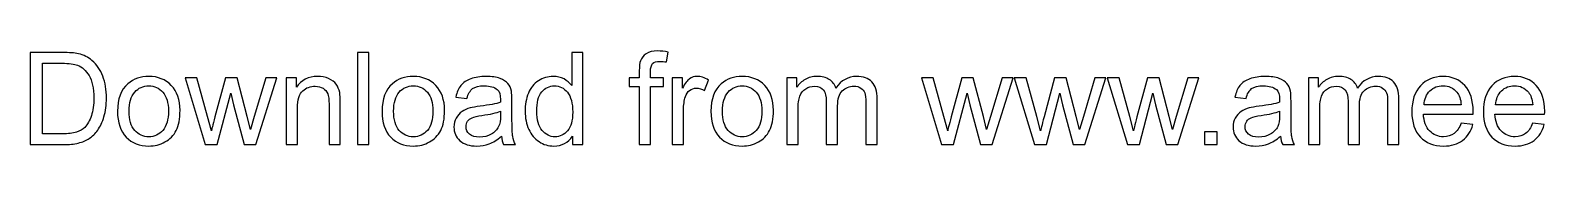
# Model space of a CAD drawing. Header units: millimetres. Extents: x -188 to 203, y -229 to 206.
# Drawn here: x -113.4 to -13.7, y -228.9 to -222.7 of the extents above; entities that cross this region are included whole.
import ezdxf

# ---------------------------------------------------------------- set-up
doc = ezdxf.new("R2010")
doc.units = ezdxf.units.MM
doc.header["$MEASUREMENT"] = 0
doc.layers.add('Layer 1', color=7, linetype='Continuous')

msp = doc.modelspace()

# ---------------------------------------------------------------- linework, layer by layer
at = {"layer": 'Layer 1', "color": 250}
for points, knots in [([(-113.4225, -228.8511), (-113.4225, -228.8511), (-113.4225, -222.7889), (-113.4225, -222.7889), (-113.4225, -222.7889), (-113.4225, -222.7889), (-111.334, -222.7889), (-111.334, -222.7889), (-111.334, -222.7889), (-110.8627, -222.7889), (-110.5029, -222.8172), (-110.2545, -222.875), (-110.2545, -222.875), (-109.9074, -222.9555), (-109.611, -223.1008), (-109.3655, -223.3096), (-109.3655, -223.3096), (-109.0452, -223.5806), (-108.8067, -223.9249), (-108.6487, -224.3454), (-108.6487, -224.3454), (-108.4892, -224.7659), (-108.4102, -225.2471), (-108.4102, -225.7876), (-108.4102, -225.7876), (-108.4102, -226.2476), (-108.4638, -226.6554), (-108.571, -227.011), (-108.571, -227.011), (-108.6783, -227.3666), (-108.8166, -227.6615), (-108.9845, -227.8944), (-108.9845, -227.8944), (-109.1538, -228.1272), (-109.3373, -228.3106), (-109.5377, -228.4433), (-109.5377, -228.4433), (-109.7366, -228.5773), (-109.9779, -228.6789), (-110.2602, -228.7481), (-110.2602, -228.7481), (-110.5438, -228.8172), (-110.8683, -228.8511), (-111.2352, -228.8511), (-111.2352, -228.8511), (-111.2352, -228.8511), (-113.4225, -228.8511), (-113.4225, -228.8511)], [0, 0, 0, 0, 0.0769231, 0.0769231, 0.0769231, 0.0769231, 0.1538462, 0.1538462, 0.1538462, 0.1538462, 0.2307692, 0.2307692, 0.2307692, 0.2307692, 0.3076923, 0.3076923, 0.3076923, 0.3076923, 0.3846154, 0.3846154, 0.3846154, 0.3846154, 0.4615385, 0.4615385, 0.4615385, 0.4615385, 0.5384615, 0.5384615, 0.5384615, 0.5384615, 0.6153846, 0.6153846, 0.6153846, 0.6153846, 0.6923077, 0.6923077, 0.6923077, 0.6923077, 0.7692308, 0.7692308, 0.7692308, 0.7692308, 0.8461538, 0.8461538, 0.8461538, 0.8461538, 1, 1, 1, 1]), ([(-91.8859, -228.8511), (-91.8859, -228.8511), (-91.8859, -222.7889), (-91.8859, -222.7889), (-91.8859, -222.7889), (-91.8859, -222.7889), (-91.1409, -222.7889), (-91.1409, -222.7889), (-91.1409, -222.7889), (-91.1409, -222.7889), (-91.1409, -228.8511), (-91.1409, -228.8511), (-91.1409, -228.8511), (-91.1409, -228.8511), (-91.8859, -228.8511), (-91.8859, -228.8511)], [0, 0, 0, 0, 0.2, 0.2, 0.2, 0.2, 0.4, 0.4, 0.4, 0.4, 0.6, 0.6, 0.6, 0.6, 1, 1, 1, 1]), ([(-77.7339, -228.8511), (-77.7339, -228.8511), (-77.7339, -228.2937), (-77.7339, -228.2937), (-77.7339, -228.2937), (-78.0118, -228.7269), (-78.4211, -228.9442), (-78.9615, -228.9442), (-78.9615, -228.9442), (-79.3115, -228.9442), (-79.6332, -228.8483), (-79.9253, -228.655), (-79.9253, -228.655), (-80.2188, -228.463), (-80.446, -228.1935), (-80.6083, -227.8492), (-80.6083, -227.8492), (-80.7692, -227.5035), (-80.8496, -227.107), (-80.8496, -226.6582), (-80.8496, -226.6582), (-80.8496, -226.2208), (-80.7762, -225.8243), (-80.6309, -225.4672), (-80.6309, -225.4672), (-80.4841, -225.1116), (-80.2654, -224.8379), (-79.9733, -224.6488), (-79.9733, -224.6488), (-79.6826, -224.4583), (-79.3552, -224.3637), (-78.9954, -224.3637), (-78.9954, -224.3637), (-78.7301, -224.3637), (-78.4944, -224.4202), (-78.2884, -224.5317), (-78.2884, -224.5317), (-78.0824, -224.6432), (-77.9145, -224.7899), (-77.7847, -224.9691), (-77.7847, -224.9691), (-77.7847, -224.9691), (-77.7847, -222.7889), (-77.7847, -222.7889), (-77.7847, -222.7889), (-77.7847, -222.7889), (-77.0396, -222.7889), (-77.0396, -222.7889), (-77.0396, -222.7889), (-77.0396, -222.7889), (-77.0396, -228.8511), (-77.0396, -228.8511), (-77.0396, -228.8511), (-77.0396, -228.8511), (-77.7339, -228.8511), (-77.7339, -228.8511)], [0, 0, 0, 0, 0.0666667, 0.0666667, 0.0666667, 0.0666667, 0.1333333, 0.1333333, 0.1333333, 0.1333333, 0.2, 0.2, 0.2, 0.2, 0.2666667, 0.2666667, 0.2666667, 0.2666667, 0.3333333, 0.3333333, 0.3333333, 0.3333333, 0.4, 0.4, 0.4, 0.4, 0.4666667, 0.4666667, 0.4666667, 0.4666667, 0.5333333, 0.5333333, 0.5333333, 0.5333333, 0.6, 0.6, 0.6, 0.6, 0.6666667, 0.6666667, 0.6666667, 0.6666667, 0.7333333, 0.7333333, 0.7333333, 0.7333333, 0.8, 0.8, 0.8, 0.8, 0.8666667, 0.8666667, 0.8666667, 0.8666667, 1, 1, 1, 1]), ([(-73.3312, -228.8511), (-73.3312, -228.8511), (-73.3312, -225.0326), (-73.3312, -225.0326), (-73.3312, -225.0326), (-73.3312, -225.0326), (-73.9916, -225.0326), (-73.9916, -225.0326), (-73.9916, -225.0326), (-73.9916, -225.0326), (-73.9916, -224.4569), (-73.9916, -224.4569), (-73.9916, -224.4569), (-73.9916, -224.4569), (-73.3312, -224.4569), (-73.3312, -224.4569), (-73.3312, -224.4569), (-73.3312, -224.4569), (-73.3312, -223.9912), (-73.3312, -223.9912), (-73.3312, -223.9912), (-73.3312, -223.6963), (-73.3058, -223.4776), (-73.2536, -223.335), (-73.2536, -223.335), (-73.1816, -223.1431), (-73.0574, -222.9865), (-72.8768, -222.8666), (-72.8768, -222.8666), (-72.6976, -222.7466), (-72.445, -222.6873), (-72.1205, -222.6873), (-72.1205, -222.6873), (-71.9102, -222.6873), (-71.6788, -222.7127), (-71.4248, -222.7621), (-71.4248, -222.7621), (-71.4248, -222.7621), (-71.5363, -223.4141), (-71.5363, -223.4141), (-71.5363, -223.4141), (-71.6915, -223.3873), (-71.8368, -223.3731), (-71.9751, -223.3731), (-71.9751, -223.3731), (-72.2009, -223.3731), (-72.3603, -223.4211), (-72.4549, -223.5171), (-72.4549, -223.5171), (-72.548, -223.613), (-72.5946, -223.7922), (-72.5946, -224.0547), (-72.5946, -224.0547), (-72.5946, -224.0547), (-72.5946, -224.4569), (-72.5946, -224.4569), (-72.5946, -224.4569), (-72.5946, -224.4569), (-71.7395, -224.4569), (-71.7395, -224.4569), (-71.7395, -224.4569), (-71.7395, -224.4569), (-71.7395, -225.0326), (-71.7395, -225.0326), (-71.7395, -225.0326), (-71.7395, -225.0326), (-72.5861, -225.0326), (-72.5861, -225.0326), (-72.5861, -225.0326), (-72.5861, -225.0326), (-72.5861, -228.8511), (-72.5861, -228.8511), (-72.5861, -228.8511), (-72.5861, -228.8511), (-73.3312, -228.8511), (-73.3312, -228.8511)], [0, 0, 0, 0, 0.05, 0.05, 0.05, 0.05, 0.1, 0.1, 0.1, 0.1, 0.15, 0.15, 0.15, 0.15, 0.2, 0.2, 0.2, 0.2, 0.25, 0.25, 0.25, 0.25, 0.3, 0.3, 0.3, 0.3, 0.35, 0.35, 0.35, 0.35, 0.4, 0.4, 0.4, 0.4, 0.45, 0.45, 0.45, 0.45, 0.5, 0.5, 0.5, 0.5, 0.55, 0.55, 0.55, 0.55, 0.6, 0.6, 0.6, 0.6, 0.65, 0.65, 0.65, 0.65, 0.7, 0.7, 0.7, 0.7, 0.75, 0.75, 0.75, 0.75, 0.8, 0.8, 0.8, 0.8, 0.85, 0.85, 0.85, 0.85, 0.9, 0.9, 0.9, 0.9, 1, 1, 1, 1]), ([(-112.6181, -228.1399), (-112.6181, -228.1399), (-111.3255, -228.1399), (-111.3255, -228.1399), (-111.3255, -228.1399), (-110.9262, -228.1399), (-110.6129, -228.1032), (-110.3857, -228.0284), (-110.3857, -228.0284), (-110.1586, -227.9536), (-109.9779, -227.8492), (-109.8425, -227.7137), (-109.8425, -227.7137), (-109.6534, -227.5232), (-109.5052, -227.2664), (-109.3994, -226.9447), (-109.3994, -226.9447), (-109.2935, -226.6229), (-109.2399, -226.2335), (-109.2399, -225.7749), (-109.2399, -225.7749), (-109.2399, -225.1399), (-109.3443, -224.6516), (-109.5518, -224.3101), (-109.5518, -224.3101), (-109.7592, -223.9686), (-110.0118, -223.74), (-110.3095, -223.6243), (-110.3095, -223.6243), (-110.524, -223.5411), (-110.8698, -223.5001), (-111.3467, -223.5001), (-111.3467, -223.5001), (-111.3467, -223.5001), (-112.6181, -223.5001), (-112.6181, -223.5001), (-112.6181, -223.5001), (-112.6181, -223.5001), (-112.6181, -228.1399), (-112.6181, -228.1399)], [0, 0, 0, 0, 0.0909091, 0.0909091, 0.0909091, 0.0909091, 0.1818182, 0.1818182, 0.1818182, 0.1818182, 0.2727273, 0.2727273, 0.2727273, 0.2727273, 0.3636364, 0.3636364, 0.3636364, 0.3636364, 0.4545455, 0.4545455, 0.4545455, 0.4545455, 0.5454545, 0.5454545, 0.5454545, 0.5454545, 0.6363636, 0.6363636, 0.6363636, 0.6363636, 0.7272727, 0.7272727, 0.7272727, 0.7272727, 0.8181818, 0.8181818, 0.8181818, 0.8181818, 1, 1, 1, 1]), ([(-107.6806, -226.654), (-107.6806, -225.8426), (-107.4548, -225.2415), (-107.0019, -224.8506), (-107.0019, -224.8506), (-106.6251, -224.526), (-106.1636, -224.3637), (-105.6204, -224.3637), (-105.6204, -224.3637), (-105.0178, -224.3637), (-104.5239, -224.5613), (-104.1401, -224.9564), (-104.1401, -224.9564), (-103.7577, -225.3501), (-103.5658, -225.8962), (-103.5658, -226.5919), (-103.5658, -226.5919), (-103.5658, -227.1563), (-103.6504, -227.5994), (-103.8198, -227.9226), (-103.8198, -227.9226), (-103.9891, -228.2457), (-104.2361, -228.4969), (-104.5606, -228.6761), (-104.5606, -228.6761), (-104.8838, -228.8553), (-105.238, -228.9442), (-105.6204, -228.9442), (-105.6204, -228.9442), (-106.2356, -228.9442), (-106.7323, -228.7481), (-107.1119, -228.3544), (-107.1119, -228.3544), (-107.4915, -227.9607), (-107.6806, -227.3934), (-107.6806, -226.654)], [0, 0, 0, 0, 0.1, 0.1, 0.1, 0.1, 0.2, 0.2, 0.2, 0.2, 0.3, 0.3, 0.3, 0.3, 0.4, 0.4, 0.4, 0.4, 0.5, 0.5, 0.5, 0.5, 0.6, 0.6, 0.6, 0.6, 0.7, 0.7, 0.7, 0.7, 0.8, 0.8, 0.8, 0.8, 1, 1, 1, 1]), ([(-106.9186, -226.6554), (-106.9186, -227.217), (-106.7958, -227.6375), (-106.5503, -227.9155), (-106.5503, -227.9155), (-106.3033, -228.1949), (-105.9943, -228.3346), (-105.6204, -228.3346), (-105.6204, -228.3346), (-105.2507, -228.3346), (-104.943, -228.1949), (-104.6961, -227.9141), (-104.6961, -227.9141), (-104.4506, -227.6333), (-104.3278, -227.2057), (-104.3278, -226.6314), (-104.3278, -226.6314), (-104.3278, -226.0895), (-104.452, -225.6789), (-104.6989, -225.4009), (-104.6989, -225.4009), (-104.9459, -225.1215), (-105.2535, -224.9818), (-105.6204, -224.9818), (-105.6204, -224.9818), (-105.9943, -224.9818), (-106.3033, -225.1201), (-106.5503, -225.3981), (-106.5503, -225.3981), (-106.7958, -225.6761), (-106.9186, -226.0952), (-106.9186, -226.6554)], [0, 0, 0, 0, 0.1111111, 0.1111111, 0.1111111, 0.1111111, 0.2222222, 0.2222222, 0.2222222, 0.2222222, 0.3333333, 0.3333333, 0.3333333, 0.3333333, 0.4444444, 0.4444444, 0.4444444, 0.4444444, 0.5555556, 0.5555556, 0.5555556, 0.5555556, 0.6666667, 0.6666667, 0.6666667, 0.6666667, 0.7777778, 0.7777778, 0.7777778, 0.7777778, 1, 1, 1, 1]), ([(-101.9021, -228.8511), (-101.9021, -228.8511), (-103.2299, -224.4569), (-103.2299, -224.4569), (-103.2299, -224.4569), (-103.2299, -224.4569), (-102.451, -224.4569), (-102.451, -224.4569), (-102.451, -224.4569), (-102.451, -224.4569), (-101.7497, -226.9927), (-101.7497, -226.9927), (-101.7497, -226.9927), (-101.7497, -226.9927), (-101.5013, -227.9367), (-101.5013, -227.9367), (-101.5013, -227.9367), (-101.4914, -227.8901), (-101.4152, -227.5882), (-101.2741, -227.0308), (-101.2741, -227.0308), (-101.2741, -227.0308), (-100.5784, -224.4569), (-100.5784, -224.4569), (-100.5784, -224.4569), (-100.5784, -224.4569), (-99.815, -224.4569), (-99.815, -224.4569), (-99.815, -224.4569), (-99.815, -224.4569), (-99.1532, -227.0082), (-99.1532, -227.0082), (-99.1532, -227.0082), (-99.1532, -227.0082), (-98.9373, -227.845), (-98.9373, -227.845), (-98.9373, -227.845), (-98.9373, -227.845), (-98.6847, -226.9969), (-98.6847, -226.9969), (-98.6847, -226.9969), (-98.6847, -226.9969), (-97.9255, -224.4569), (-97.9255, -224.4569), (-97.9255, -224.4569), (-97.9255, -224.4569), (-97.2016, -224.4569), (-97.2016, -224.4569), (-97.2016, -224.4569), (-97.2016, -224.4569), (-98.5803, -228.8511), (-98.5803, -228.8511), (-98.5803, -228.8511), (-98.5803, -228.8511), (-99.3508, -228.8511), (-99.3508, -228.8511), (-99.3508, -228.8511), (-99.3508, -228.8511), (-100.0479, -226.2222), (-100.0479, -226.2222), (-100.0479, -226.2222), (-100.0479, -226.2222), (-100.2243, -225.4701), (-100.2243, -225.4701), (-100.2243, -225.4701), (-100.2243, -225.4701), (-101.1133, -228.8511), (-101.1133, -228.8511), (-101.1133, -228.8511), (-101.1133, -228.8511), (-101.9021, -228.8511), (-101.9021, -228.8511)], [0, 0, 0, 0, 0.0526316, 0.0526316, 0.0526316, 0.0526316, 0.1052632, 0.1052632, 0.1052632, 0.1052632, 0.1578947, 0.1578947, 0.1578947, 0.1578947, 0.2105263, 0.2105263, 0.2105263, 0.2105263, 0.2631579, 0.2631579, 0.2631579, 0.2631579, 0.3157895, 0.3157895, 0.3157895, 0.3157895, 0.3684211, 0.3684211, 0.3684211, 0.3684211, 0.4210526, 0.4210526, 0.4210526, 0.4210526, 0.4736842, 0.4736842, 0.4736842, 0.4736842, 0.5263158, 0.5263158, 0.5263158, 0.5263158, 0.5789474, 0.5789474, 0.5789474, 0.5789474, 0.6315789, 0.6315789, 0.6315789, 0.6315789, 0.6842105, 0.6842105, 0.6842105, 0.6842105, 0.7368421, 0.7368421, 0.7368421, 0.7368421, 0.7894737, 0.7894737, 0.7894737, 0.7894737, 0.8421053, 0.8421053, 0.8421053, 0.8421053, 0.8947368, 0.8947368, 0.8947368, 0.8947368, 1, 1, 1, 1]), ([(-96.5779, -228.8511), (-96.5779, -228.8511), (-96.5779, -224.4569), (-96.5779, -224.4569), (-96.5779, -224.4569), (-96.5779, -224.4569), (-95.909, -224.4569), (-95.909, -224.4569), (-95.909, -224.4569), (-95.909, -224.4569), (-95.909, -225.0806), (-95.909, -225.0806), (-95.909, -225.0806), (-95.5873, -224.6022), (-95.1216, -224.3637), (-94.5134, -224.3637), (-94.5134, -224.3637), (-94.2481, -224.3637), (-94.0054, -224.4117), (-93.7839, -224.5063), (-93.7839, -224.5063), (-93.5623, -224.6008), (-93.3958, -224.7264), (-93.2858, -224.8802), (-93.2858, -224.8802), (-93.1757, -225.034), (-93.0981, -225.2175), (-93.0543, -225.4291), (-93.0543, -225.4291), (-93.0275, -225.5674), (-93.0134, -225.8087), (-93.0134, -226.153), (-93.0134, -226.153), (-93.0134, -226.153), (-93.0134, -228.8511), (-93.0134, -228.8511), (-93.0134, -228.8511), (-93.0134, -228.8511), (-93.7585, -228.8511), (-93.7585, -228.8511), (-93.7585, -228.8511), (-93.7585, -228.8511), (-93.7585, -226.1813), (-93.7585, -226.1813), (-93.7585, -226.1813), (-93.7585, -225.8779), (-93.7867, -225.6507), (-93.8446, -225.5011), (-93.8446, -225.5011), (-93.9024, -225.3515), (-94.0054, -225.2316), (-94.1522, -225.1413), (-94.1522, -225.1413), (-94.2989, -225.0524), (-94.4725, -225.0072), (-94.6701, -225.0072), (-94.6701, -225.0072), (-94.9862, -225.0072), (-95.2585, -225.1074), (-95.4885, -225.3092), (-95.4885, -225.3092), (-95.7185, -225.5096), (-95.8328, -225.892), (-95.8328, -226.4536), (-95.8328, -226.4536), (-95.8328, -226.4536), (-95.8328, -228.8511), (-95.8328, -228.8511), (-95.8328, -228.8511), (-95.8328, -228.8511), (-96.5779, -228.8511), (-96.5779, -228.8511)], [0, 0, 0, 0, 0.0526316, 0.0526316, 0.0526316, 0.0526316, 0.1052632, 0.1052632, 0.1052632, 0.1052632, 0.1578947, 0.1578947, 0.1578947, 0.1578947, 0.2105263, 0.2105263, 0.2105263, 0.2105263, 0.2631579, 0.2631579, 0.2631579, 0.2631579, 0.3157895, 0.3157895, 0.3157895, 0.3157895, 0.3684211, 0.3684211, 0.3684211, 0.3684211, 0.4210526, 0.4210526, 0.4210526, 0.4210526, 0.4736842, 0.4736842, 0.4736842, 0.4736842, 0.5263158, 0.5263158, 0.5263158, 0.5263158, 0.5789474, 0.5789474, 0.5789474, 0.5789474, 0.6315789, 0.6315789, 0.6315789, 0.6315789, 0.6842105, 0.6842105, 0.6842105, 0.6842105, 0.7368421, 0.7368421, 0.7368421, 0.7368421, 0.7894737, 0.7894737, 0.7894737, 0.7894737, 0.8421053, 0.8421053, 0.8421053, 0.8421053, 0.8947368, 0.8947368, 0.8947368, 0.8947368, 1, 1, 1, 1]), ([(-90.2674, -226.654), (-90.2674, -225.8426), (-90.0416, -225.2415), (-89.5887, -224.8506), (-89.5887, -224.8506), (-89.2119, -224.526), (-88.7504, -224.3637), (-88.2072, -224.3637), (-88.2072, -224.3637), (-87.6046, -224.3637), (-87.1107, -224.5613), (-86.7269, -224.9564), (-86.7269, -224.9564), (-86.3445, -225.3501), (-86.1526, -225.8962), (-86.1526, -226.5919), (-86.1526, -226.5919), (-86.1526, -227.1563), (-86.2372, -227.5994), (-86.4066, -227.9226), (-86.4066, -227.9226), (-86.5759, -228.2457), (-86.8229, -228.4969), (-87.1474, -228.6761), (-87.1474, -228.6761), (-87.4706, -228.8553), (-87.8248, -228.9442), (-88.2072, -228.9442), (-88.2072, -228.9442), (-88.8224, -228.9442), (-89.3191, -228.7481), (-89.6987, -228.3544), (-89.6987, -228.3544), (-90.0783, -227.9607), (-90.2674, -227.3934), (-90.2674, -226.654)], [0, 0, 0, 0, 0.1, 0.1, 0.1, 0.1, 0.2, 0.2, 0.2, 0.2, 0.3, 0.3, 0.3, 0.3, 0.4, 0.4, 0.4, 0.4, 0.5, 0.5, 0.5, 0.5, 0.6, 0.6, 0.6, 0.6, 0.7, 0.7, 0.7, 0.7, 0.8, 0.8, 0.8, 0.8, 1, 1, 1, 1]), ([(-89.5054, -226.6554), (-89.5054, -227.217), (-89.3826, -227.6375), (-89.1371, -227.9155), (-89.1371, -227.9155), (-88.8901, -228.1949), (-88.5811, -228.3346), (-88.2072, -228.3346), (-88.2072, -228.3346), (-87.8375, -228.3346), (-87.5298, -228.1949), (-87.2829, -227.9141), (-87.2829, -227.9141), (-87.0374, -227.6333), (-86.9146, -227.2057), (-86.9146, -226.6314), (-86.9146, -226.6314), (-86.9146, -226.0895), (-87.0388, -225.6789), (-87.2857, -225.4009), (-87.2857, -225.4009), (-87.5327, -225.1215), (-87.8403, -224.9818), (-88.2072, -224.9818), (-88.2072, -224.9818), (-88.5811, -224.9818), (-88.8901, -225.1201), (-89.1371, -225.3981), (-89.1371, -225.3981), (-89.3826, -225.6761), (-89.5054, -226.0952), (-89.5054, -226.6554)], [0, 0, 0, 0, 0.1111111, 0.1111111, 0.1111111, 0.1111111, 0.2222222, 0.2222222, 0.2222222, 0.2222222, 0.3333333, 0.3333333, 0.3333333, 0.3333333, 0.4444444, 0.4444444, 0.4444444, 0.4444444, 0.5555556, 0.5555556, 0.5555556, 0.5555556, 0.6666667, 0.6666667, 0.6666667, 0.6666667, 0.7777778, 0.7777778, 0.7777778, 0.7777778, 1, 1, 1, 1]), ([(-82.4089, -228.3008), (-82.6855, -228.5364), (-82.9522, -228.7015), (-83.2076, -228.7989), (-83.2076, -228.7989), (-83.463, -228.8963), (-83.7367, -228.9442), (-84.0303, -228.9442), (-84.0303, -228.9442), (-84.5129, -228.9442), (-84.884, -228.8271), (-85.1436, -228.5915), (-85.1436, -228.5915), (-85.4033, -228.3572), (-85.5331, -228.0566), (-85.5331, -227.6912), (-85.5331, -227.6912), (-85.5331, -227.4767), (-85.4837, -227.2805), (-85.3863, -227.1027), (-85.3863, -227.1027), (-85.2876, -226.9249), (-85.1592, -226.7838), (-85.0011, -226.6766), (-85.0011, -226.6766), (-84.8417, -226.5693), (-84.6639, -226.4875), (-84.4649, -226.4324), (-84.4649, -226.4324), (-84.3181, -226.3943), (-84.0966, -226.3577), (-83.8017, -226.321), (-83.8017, -226.321), (-83.2005, -226.2504), (-82.756, -226.1643), (-82.4724, -226.0656), (-82.4724, -226.0656), (-82.4696, -225.964), (-82.4682, -225.899), (-82.4682, -225.8722), (-82.4682, -225.8722), (-82.4682, -225.5703), (-82.5387, -225.3572), (-82.6798, -225.233), (-82.6798, -225.233), (-82.8703, -225.0651), (-83.154, -224.9818), (-83.5293, -224.9818), (-83.5293, -224.9818), (-83.8807, -224.9818), (-84.1403, -225.0439), (-84.3068, -225.1667), (-84.3068, -225.1667), (-84.4748, -225.2894), (-84.5975, -225.5068), (-84.678, -225.82), (-84.678, -225.82), (-84.678, -225.82), (-85.4061, -225.7184), (-85.4061, -225.7184), (-85.4061, -225.7184), (-85.3398, -225.4066), (-85.2311, -225.154), (-85.0787, -224.9621), (-85.0787, -224.9621), (-84.9263, -224.7702), (-84.7062, -224.6234), (-84.4183, -224.519), (-84.4183, -224.519), (-84.1319, -224.416), (-83.7974, -224.3637), (-83.4192, -224.3637), (-83.4192, -224.3637), (-83.0439, -224.3637), (-82.7377, -224.4075), (-82.502, -224.4964), (-82.502, -224.4964), (-82.2678, -224.5853), (-82.0942, -224.6954), (-81.9841, -224.8294), (-81.9841, -224.8294), (-81.8741, -224.9635), (-81.7965, -225.1328), (-81.7513, -225.3374), (-81.7513, -225.3374), (-81.7273, -225.4644), (-81.7146, -225.693), (-81.7146, -226.0218), (-81.7146, -226.0218), (-81.7146, -226.0218), (-81.7146, -227.0096), (-81.7146, -227.0096), (-81.7146, -227.0096), (-81.7146, -227.6996), (-81.6991, -228.1357), (-81.6681, -228.3205), (-81.6681, -228.3205), (-81.6384, -228.5054), (-81.5763, -228.6818), (-81.486, -228.8511), (-81.486, -228.8511), (-81.486, -228.8511), (-82.265, -228.8511), (-82.265, -228.8511), (-82.265, -228.8511), (-82.3397, -228.6945), (-82.3877, -228.511), (-82.4089, -228.3008)], [0, 0, 0, 0, 0.0357143, 0.0357143, 0.0357143, 0.0357143, 0.0714286, 0.0714286, 0.0714286, 0.0714286, 0.1071429, 0.1071429, 0.1071429, 0.1071429, 0.1428571, 0.1428571, 0.1428571, 0.1428571, 0.1785714, 0.1785714, 0.1785714, 0.1785714, 0.2142857, 0.2142857, 0.2142857, 0.2142857, 0.25, 0.25, 0.25, 0.25, 0.2857143, 0.2857143, 0.2857143, 0.2857143, 0.3214286, 0.3214286, 0.3214286, 0.3214286, 0.3571429, 0.3571429, 0.3571429, 0.3571429, 0.3928571, 0.3928571, 0.3928571, 0.3928571, 0.4285714, 0.4285714, 0.4285714, 0.4285714, 0.4642857, 0.4642857, 0.4642857, 0.4642857, 0.5, 0.5, 0.5, 0.5, 0.5357143, 0.5357143, 0.5357143, 0.5357143, 0.5714286, 0.5714286, 0.5714286, 0.5714286, 0.6071429, 0.6071429, 0.6071429, 0.6071429, 0.6428571, 0.6428571, 0.6428571, 0.6428571, 0.6785714, 0.6785714, 0.6785714, 0.6785714, 0.7142857, 0.7142857, 0.7142857, 0.7142857, 0.75, 0.75, 0.75, 0.75, 0.7857143, 0.7857143, 0.7857143, 0.7857143, 0.8214286, 0.8214286, 0.8214286, 0.8214286, 0.8571429, 0.8571429, 0.8571429, 0.8571429, 0.8928571, 0.8928571, 0.8928571, 0.8928571, 0.9285714, 0.9285714, 0.9285714, 0.9285714, 1, 1, 1, 1]), ([(-80.0876, -226.6596), (-80.0876, -227.2213), (-79.9691, -227.6404), (-79.7306, -227.9184), (-79.7306, -227.9184), (-79.4935, -228.1963), (-79.2127, -228.3346), (-78.8896, -228.3346), (-78.8896, -228.3346), (-78.5636, -228.3346), (-78.287, -228.202), (-78.0584, -227.9367), (-78.0584, -227.9367), (-77.8312, -227.6714), (-77.7169, -227.2664), (-77.7169, -226.7217), (-77.7169, -226.7217), (-77.7169, -226.1234), (-77.8326, -225.6831), (-78.0655, -225.4023), (-78.0655, -225.4023), (-78.2969, -225.1215), (-78.5833, -224.9818), (-78.9234, -224.9818), (-78.9234, -224.9818), (-79.255, -224.9818), (-79.5316, -225.1159), (-79.7546, -225.3854), (-79.7546, -225.3854), (-79.9761, -225.6549), (-80.0876, -226.0797), (-80.0876, -226.6596)], [0, 0, 0, 0, 0.1111111, 0.1111111, 0.1111111, 0.1111111, 0.2222222, 0.2222222, 0.2222222, 0.2222222, 0.3333333, 0.3333333, 0.3333333, 0.3333333, 0.4444444, 0.4444444, 0.4444444, 0.4444444, 0.5555556, 0.5555556, 0.5555556, 0.5555556, 0.6666667, 0.6666667, 0.6666667, 0.6666667, 0.7777778, 0.7777778, 0.7777778, 0.7777778, 1, 1, 1, 1]), ([(-71.1652, -228.8511), (-71.1652, -228.8511), (-71.1652, -224.4569), (-71.1652, -224.4569), (-71.1652, -224.4569), (-71.1652, -224.4569), (-70.4963, -224.4569), (-70.4963, -224.4569), (-70.4963, -224.4569), (-70.4963, -224.4569), (-70.4963, -225.13), (-70.4963, -225.13), (-70.4963, -225.13), (-70.3256, -224.8181), (-70.1675, -224.6121), (-70.0222, -224.5133), (-70.0222, -224.5133), (-69.8768, -224.4131), (-69.7174, -224.3637), (-69.5438, -224.3637), (-69.5438, -224.3637), (-69.2926, -224.3637), (-69.0372, -224.4428), (-68.7776, -224.5994), (-68.7776, -224.5994), (-68.7776, -224.5994), (-69.0428, -225.2866), (-69.0428, -225.2866), (-69.0428, -225.2866), (-69.2235, -225.185), (-69.4041, -225.1342), (-69.5847, -225.1342), (-69.5847, -225.1342), (-69.747, -225.1342), (-69.8923, -225.1836), (-70.0207, -225.281), (-70.0207, -225.281), (-70.1492, -225.3783), (-70.2409, -225.5138), (-70.2959, -225.6874), (-70.2959, -225.6874), (-70.3792, -225.9513), (-70.4201, -226.2405), (-70.4201, -226.5552), (-70.4201, -226.5552), (-70.4201, -226.5552), (-70.4201, -228.8511), (-70.4201, -228.8511), (-70.4201, -228.8511), (-70.4201, -228.8511), (-71.1652, -228.8511), (-71.1652, -228.8511)], [0, 0, 0, 0, 0.0714286, 0.0714286, 0.0714286, 0.0714286, 0.1428571, 0.1428571, 0.1428571, 0.1428571, 0.2142857, 0.2142857, 0.2142857, 0.2142857, 0.2857143, 0.2857143, 0.2857143, 0.2857143, 0.3571429, 0.3571429, 0.3571429, 0.3571429, 0.4285714, 0.4285714, 0.4285714, 0.4285714, 0.5, 0.5, 0.5, 0.5, 0.5714286, 0.5714286, 0.5714286, 0.5714286, 0.6428571, 0.6428571, 0.6428571, 0.6428571, 0.7142857, 0.7142857, 0.7142857, 0.7142857, 0.7857143, 0.7857143, 0.7857143, 0.7857143, 0.8571429, 0.8571429, 0.8571429, 0.8571429, 1, 1, 1, 1]), ([(-68.6167, -226.654), (-68.6167, -225.8426), (-68.3909, -225.2415), (-67.938, -224.8506), (-67.938, -224.8506), (-67.5612, -224.526), (-67.0997, -224.3637), (-66.5565, -224.3637), (-66.5565, -224.3637), (-65.9539, -224.3637), (-65.46, -224.5613), (-65.0762, -224.9564), (-65.0762, -224.9564), (-64.6938, -225.3501), (-64.5019, -225.8962), (-64.5019, -226.5919), (-64.5019, -226.5919), (-64.5019, -227.1563), (-64.5865, -227.5994), (-64.7559, -227.9226), (-64.7559, -227.9226), (-64.9252, -228.2457), (-65.1722, -228.4969), (-65.4967, -228.6761), (-65.4967, -228.6761), (-65.8199, -228.8553), (-66.1741, -228.9442), (-66.5565, -228.9442), (-66.5565, -228.9442), (-67.1717, -228.9442), (-67.6684, -228.7481), (-68.048, -228.3544), (-68.048, -228.3544), (-68.4276, -227.9607), (-68.6167, -227.3934), (-68.6167, -226.654)], [0, 0, 0, 0, 0.1, 0.1, 0.1, 0.1, 0.2, 0.2, 0.2, 0.2, 0.3, 0.3, 0.3, 0.3, 0.4, 0.4, 0.4, 0.4, 0.5, 0.5, 0.5, 0.5, 0.6, 0.6, 0.6, 0.6, 0.7, 0.7, 0.7, 0.7, 0.8, 0.8, 0.8, 0.8, 1, 1, 1, 1]), ([(-67.8547, -226.6554), (-67.8547, -227.217), (-67.7319, -227.6375), (-67.4864, -227.9155), (-67.4864, -227.9155), (-67.2394, -228.1949), (-66.9304, -228.3346), (-66.5565, -228.3346), (-66.5565, -228.3346), (-66.1868, -228.3346), (-65.8791, -228.1949), (-65.6322, -227.9141), (-65.6322, -227.9141), (-65.3867, -227.6333), (-65.2639, -227.2057), (-65.2639, -226.6314), (-65.2639, -226.6314), (-65.2639, -226.0895), (-65.3881, -225.6789), (-65.635, -225.4009), (-65.635, -225.4009), (-65.882, -225.1215), (-66.1896, -224.9818), (-66.5565, -224.9818), (-66.5565, -224.9818), (-66.9304, -224.9818), (-67.2394, -225.1201), (-67.4864, -225.3981), (-67.4864, -225.3981), (-67.7319, -225.6761), (-67.8547, -226.0952), (-67.8547, -226.6554)], [0, 0, 0, 0, 0.1111111, 0.1111111, 0.1111111, 0.1111111, 0.2222222, 0.2222222, 0.2222222, 0.2222222, 0.3333333, 0.3333333, 0.3333333, 0.3333333, 0.4444444, 0.4444444, 0.4444444, 0.4444444, 0.5555556, 0.5555556, 0.5555556, 0.5555556, 0.6666667, 0.6666667, 0.6666667, 0.6666667, 0.7777778, 0.7777778, 0.7777778, 0.7777778, 1, 1, 1, 1]), ([(-63.6284, -228.8511), (-63.6284, -228.8511), (-63.6284, -224.4569), (-63.6284, -224.4569), (-63.6284, -224.4569), (-63.6284, -224.4569), (-62.9595, -224.4569), (-62.9595, -224.4569), (-62.9595, -224.4569), (-62.9595, -224.4569), (-62.9595, -225.0778), (-62.9595, -225.0778), (-62.9595, -225.0778), (-62.8227, -224.8633), (-62.6392, -224.6897), (-62.4106, -224.5599), (-62.4106, -224.5599), (-62.182, -224.4287), (-61.9224, -224.3637), (-61.6303, -224.3637), (-61.6303, -224.3637), (-61.3057, -224.3637), (-61.039, -224.4315), (-60.8316, -224.5655), (-60.8316, -224.5655), (-60.6241, -224.701), (-60.4774, -224.8887), (-60.3927, -225.1314), (-60.3927, -225.1314), (-60.0428, -224.6192), (-59.5898, -224.3637), (-59.031, -224.3637), (-59.031, -224.3637), (-58.5935, -224.3637), (-58.2563, -224.4837), (-58.022, -224.725), (-58.022, -224.725), (-57.7864, -224.9663), (-57.6678, -225.3374), (-57.6678, -225.8384), (-57.6678, -225.8384), (-57.6678, -225.8384), (-57.6678, -228.8511), (-57.6678, -228.8511), (-57.6678, -228.8511), (-57.6678, -228.8511), (-58.4129, -228.8511), (-58.4129, -228.8511), (-58.4129, -228.8511), (-58.4129, -228.8511), (-58.4129, -226.0853), (-58.4129, -226.0853), (-58.4129, -226.0853), (-58.4129, -225.789), (-58.4383, -225.5745), (-58.4863, -225.4433), (-58.4863, -225.4433), (-58.5343, -225.312), (-58.6218, -225.2076), (-58.7502, -225.1272), (-58.7502, -225.1272), (-58.8772, -225.0467), (-59.0267, -225.0072), (-59.1975, -225.0072), (-59.1975, -225.0072), (-59.5079, -225.0072), (-59.7648, -225.1102), (-59.9694, -225.3148), (-59.9694, -225.3148), (-60.174, -225.5209), (-60.2756, -225.8497), (-60.2756, -226.3012), (-60.2756, -226.3012), (-60.2756, -226.3012), (-60.2756, -228.8511), (-60.2756, -228.8511), (-60.2756, -228.8511), (-60.2756, -228.8511), (-61.0207, -228.8511), (-61.0207, -228.8511), (-61.0207, -228.8511), (-61.0207, -228.8511), (-61.0207, -225.9992), (-61.0207, -225.9992), (-61.0207, -225.9992), (-61.0207, -225.669), (-61.0813, -225.4207), (-61.2027, -225.2556), (-61.2027, -225.2556), (-61.324, -225.0905), (-61.523, -225.0072), (-61.7982, -225.0072), (-61.7982, -225.0072), (-62.007, -225.0072), (-62.2003, -225.0623), (-62.3781, -225.1723), (-62.3781, -225.1723), (-62.5559, -225.2824), (-62.6844, -225.4433), (-62.7648, -225.6563), (-62.7648, -225.6563), (-62.8438, -225.868), (-62.8833, -226.1742), (-62.8833, -226.5736), (-62.8833, -226.5736), (-62.8833, -226.5736), (-62.8833, -228.8511), (-62.8833, -228.8511), (-62.8833, -228.8511), (-62.8833, -228.8511), (-63.6284, -228.8511), (-63.6284, -228.8511)], [0, 0, 0, 0, 0.0344828, 0.0344828, 0.0344828, 0.0344828, 0.0689655, 0.0689655, 0.0689655, 0.0689655, 0.1034483, 0.1034483, 0.1034483, 0.1034483, 0.137931, 0.137931, 0.137931, 0.137931, 0.1724138, 0.1724138, 0.1724138, 0.1724138, 0.2068966, 0.2068966, 0.2068966, 0.2068966, 0.2413793, 0.2413793, 0.2413793, 0.2413793, 0.2758621, 0.2758621, 0.2758621, 0.2758621, 0.3103448, 0.3103448, 0.3103448, 0.3103448, 0.3448276, 0.3448276, 0.3448276, 0.3448276, 0.3793103, 0.3793103, 0.3793103, 0.3793103, 0.4137931, 0.4137931, 0.4137931, 0.4137931, 0.4482759, 0.4482759, 0.4482759, 0.4482759, 0.4827586, 0.4827586, 0.4827586, 0.4827586, 0.5172414, 0.5172414, 0.5172414, 0.5172414, 0.5517241, 0.5517241, 0.5517241, 0.5517241, 0.5862069, 0.5862069, 0.5862069, 0.5862069, 0.6206897, 0.6206897, 0.6206897, 0.6206897, 0.6551724, 0.6551724, 0.6551724, 0.6551724, 0.6896552, 0.6896552, 0.6896552, 0.6896552, 0.7241379, 0.7241379, 0.7241379, 0.7241379, 0.7586207, 0.7586207, 0.7586207, 0.7586207, 0.7931034, 0.7931034, 0.7931034, 0.7931034, 0.8275862, 0.8275862, 0.8275862, 0.8275862, 0.862069, 0.862069, 0.862069, 0.862069, 0.8965517, 0.8965517, 0.8965517, 0.8965517, 0.9310345, 0.9310345, 0.9310345, 0.9310345, 1, 1, 1, 1]), ([(-53.4331, -228.8511), (-53.4331, -228.8511), (-54.7609, -224.4569), (-54.7609, -224.4569), (-54.7609, -224.4569), (-54.7609, -224.4569), (-53.982, -224.4569), (-53.982, -224.4569), (-53.982, -224.4569), (-53.982, -224.4569), (-53.2807, -226.9927), (-53.2807, -226.9927), (-53.2807, -226.9927), (-53.2807, -226.9927), (-53.0323, -227.9367), (-53.0323, -227.9367), (-53.0323, -227.9367), (-53.0224, -227.8901), (-52.9462, -227.5882), (-52.8051, -227.0308), (-52.8051, -227.0308), (-52.8051, -227.0308), (-52.1094, -224.4569), (-52.1094, -224.4569), (-52.1094, -224.4569), (-52.1094, -224.4569), (-51.346, -224.4569), (-51.346, -224.4569), (-51.346, -224.4569), (-51.346, -224.4569), (-50.6842, -227.0082), (-50.6842, -227.0082), (-50.6842, -227.0082), (-50.6842, -227.0082), (-50.4683, -227.845), (-50.4683, -227.845), (-50.4683, -227.845), (-50.4683, -227.845), (-50.2157, -226.9969), (-50.2157, -226.9969), (-50.2157, -226.9969), (-50.2157, -226.9969), (-49.4565, -224.4569), (-49.4565, -224.4569), (-49.4565, -224.4569), (-49.4565, -224.4569), (-48.7326, -224.4569), (-48.7326, -224.4569), (-48.7326, -224.4569), (-48.7326, -224.4569), (-50.1113, -228.8511), (-50.1113, -228.8511), (-50.1113, -228.8511), (-50.1113, -228.8511), (-50.8818, -228.8511), (-50.8818, -228.8511), (-50.8818, -228.8511), (-50.8818, -228.8511), (-51.5789, -226.2222), (-51.5789, -226.2222), (-51.5789, -226.2222), (-51.5789, -226.2222), (-51.7553, -225.4701), (-51.7553, -225.4701), (-51.7553, -225.4701), (-51.7553, -225.4701), (-52.6443, -228.8511), (-52.6443, -228.8511), (-52.6443, -228.8511), (-52.6443, -228.8511), (-53.4331, -228.8511), (-53.4331, -228.8511)], [0, 0, 0, 0, 0.0526316, 0.0526316, 0.0526316, 0.0526316, 0.1052632, 0.1052632, 0.1052632, 0.1052632, 0.1578947, 0.1578947, 0.1578947, 0.1578947, 0.2105263, 0.2105263, 0.2105263, 0.2105263, 0.2631579, 0.2631579, 0.2631579, 0.2631579, 0.3157895, 0.3157895, 0.3157895, 0.3157895, 0.3684211, 0.3684211, 0.3684211, 0.3684211, 0.4210526, 0.4210526, 0.4210526, 0.4210526, 0.4736842, 0.4736842, 0.4736842, 0.4736842, 0.5263158, 0.5263158, 0.5263158, 0.5263158, 0.5789474, 0.5789474, 0.5789474, 0.5789474, 0.6315789, 0.6315789, 0.6315789, 0.6315789, 0.6842105, 0.6842105, 0.6842105, 0.6842105, 0.7368421, 0.7368421, 0.7368421, 0.7368421, 0.7894737, 0.7894737, 0.7894737, 0.7894737, 0.8421053, 0.8421053, 0.8421053, 0.8421053, 0.8947368, 0.8947368, 0.8947368, 0.8947368, 1, 1, 1, 1]), ([(-47.3187, -228.8511), (-47.3187, -228.8511), (-48.6465, -224.4569), (-48.6465, -224.4569), (-48.6465, -224.4569), (-48.6465, -224.4569), (-47.8676, -224.4569), (-47.8676, -224.4569), (-47.8676, -224.4569), (-47.8676, -224.4569), (-47.1663, -226.9927), (-47.1663, -226.9927), (-47.1663, -226.9927), (-47.1663, -226.9927), (-46.9179, -227.9367), (-46.9179, -227.9367), (-46.9179, -227.9367), (-46.908, -227.8901), (-46.8318, -227.5882), (-46.6907, -227.0308), (-46.6907, -227.0308), (-46.6907, -227.0308), (-45.995, -224.4569), (-45.995, -224.4569), (-45.995, -224.4569), (-45.995, -224.4569), (-45.2316, -224.4569), (-45.2316, -224.4569), (-45.2316, -224.4569), (-45.2316, -224.4569), (-44.5698, -227.0082), (-44.5698, -227.0082), (-44.5698, -227.0082), (-44.5698, -227.0082), (-44.3539, -227.845), (-44.3539, -227.845), (-44.3539, -227.845), (-44.3539, -227.845), (-44.1013, -226.9969), (-44.1013, -226.9969), (-44.1013, -226.9969), (-44.1013, -226.9969), (-43.3421, -224.4569), (-43.3421, -224.4569), (-43.3421, -224.4569), (-43.3421, -224.4569), (-42.6182, -224.4569), (-42.6182, -224.4569), (-42.6182, -224.4569), (-42.6182, -224.4569), (-43.9969, -228.8511), (-43.9969, -228.8511), (-43.9969, -228.8511), (-43.9969, -228.8511), (-44.7674, -228.8511), (-44.7674, -228.8511), (-44.7674, -228.8511), (-44.7674, -228.8511), (-45.4645, -226.2222), (-45.4645, -226.2222), (-45.4645, -226.2222), (-45.4645, -226.2222), (-45.6409, -225.4701), (-45.6409, -225.4701), (-45.6409, -225.4701), (-45.6409, -225.4701), (-46.5299, -228.8511), (-46.5299, -228.8511), (-46.5299, -228.8511), (-46.5299, -228.8511), (-47.3187, -228.8511), (-47.3187, -228.8511)], [0, 0, 0, 0, 0.0526316, 0.0526316, 0.0526316, 0.0526316, 0.1052632, 0.1052632, 0.1052632, 0.1052632, 0.1578947, 0.1578947, 0.1578947, 0.1578947, 0.2105263, 0.2105263, 0.2105263, 0.2105263, 0.2631579, 0.2631579, 0.2631579, 0.2631579, 0.3157895, 0.3157895, 0.3157895, 0.3157895, 0.3684211, 0.3684211, 0.3684211, 0.3684211, 0.4210526, 0.4210526, 0.4210526, 0.4210526, 0.4736842, 0.4736842, 0.4736842, 0.4736842, 0.5263158, 0.5263158, 0.5263158, 0.5263158, 0.5789474, 0.5789474, 0.5789474, 0.5789474, 0.6315789, 0.6315789, 0.6315789, 0.6315789, 0.6842105, 0.6842105, 0.6842105, 0.6842105, 0.7368421, 0.7368421, 0.7368421, 0.7368421, 0.7894737, 0.7894737, 0.7894737, 0.7894737, 0.8421053, 0.8421053, 0.8421053, 0.8421053, 0.8947368, 0.8947368, 0.8947368, 0.8947368, 1, 1, 1, 1]), ([(-41.2043, -228.8511), (-41.2043, -228.8511), (-42.5321, -224.4569), (-42.5321, -224.4569), (-42.5321, -224.4569), (-42.5321, -224.4569), (-41.7532, -224.4569), (-41.7532, -224.4569), (-41.7532, -224.4569), (-41.7532, -224.4569), (-41.0519, -226.9927), (-41.0519, -226.9927), (-41.0519, -226.9927), (-41.0519, -226.9927), (-40.8035, -227.9367), (-40.8035, -227.9367), (-40.8035, -227.9367), (-40.7936, -227.8901), (-40.7174, -227.5882), (-40.5763, -227.0308), (-40.5763, -227.0308), (-40.5763, -227.0308), (-39.8806, -224.4569), (-39.8806, -224.4569), (-39.8806, -224.4569), (-39.8806, -224.4569), (-39.1172, -224.4569), (-39.1172, -224.4569), (-39.1172, -224.4569), (-39.1172, -224.4569), (-38.4554, -227.0082), (-38.4554, -227.0082), (-38.4554, -227.0082), (-38.4554, -227.0082), (-38.2395, -227.845), (-38.2395, -227.845), (-38.2395, -227.845), (-38.2395, -227.845), (-37.9869, -226.9969), (-37.9869, -226.9969), (-37.9869, -226.9969), (-37.9869, -226.9969), (-37.2277, -224.4569), (-37.2277, -224.4569), (-37.2277, -224.4569), (-37.2277, -224.4569), (-36.5038, -224.4569), (-36.5038, -224.4569), (-36.5038, -224.4569), (-36.5038, -224.4569), (-37.8825, -228.8511), (-37.8825, -228.8511), (-37.8825, -228.8511), (-37.8825, -228.8511), (-38.653, -228.8511), (-38.653, -228.8511), (-38.653, -228.8511), (-38.653, -228.8511), (-39.3501, -226.2222), (-39.3501, -226.2222), (-39.3501, -226.2222), (-39.3501, -226.2222), (-39.5265, -225.4701), (-39.5265, -225.4701), (-39.5265, -225.4701), (-39.5265, -225.4701), (-40.4155, -228.8511), (-40.4155, -228.8511), (-40.4155, -228.8511), (-40.4155, -228.8511), (-41.2043, -228.8511), (-41.2043, -228.8511)], [0, 0, 0, 0, 0.0526316, 0.0526316, 0.0526316, 0.0526316, 0.1052632, 0.1052632, 0.1052632, 0.1052632, 0.1578947, 0.1578947, 0.1578947, 0.1578947, 0.2105263, 0.2105263, 0.2105263, 0.2105263, 0.2631579, 0.2631579, 0.2631579, 0.2631579, 0.3157895, 0.3157895, 0.3157895, 0.3157895, 0.3684211, 0.3684211, 0.3684211, 0.3684211, 0.4210526, 0.4210526, 0.4210526, 0.4210526, 0.4736842, 0.4736842, 0.4736842, 0.4736842, 0.5263158, 0.5263158, 0.5263158, 0.5263158, 0.5789474, 0.5789474, 0.5789474, 0.5789474, 0.6315789, 0.6315789, 0.6315789, 0.6315789, 0.6842105, 0.6842105, 0.6842105, 0.6842105, 0.7368421, 0.7368421, 0.7368421, 0.7368421, 0.7894737, 0.7894737, 0.7894737, 0.7894737, 0.8421053, 0.8421053, 0.8421053, 0.8421053, 0.8947368, 0.8947368, 0.8947368, 0.8947368, 1, 1, 1, 1]), ([(-31.1247, -228.3008), (-31.4013, -228.5364), (-31.668, -228.7015), (-31.9234, -228.7989), (-31.9234, -228.7989), (-32.1788, -228.8963), (-32.4525, -228.9442), (-32.7461, -228.9442), (-32.7461, -228.9442), (-33.2287, -228.9442), (-33.5998, -228.8271), (-33.8594, -228.5915), (-33.8594, -228.5915), (-34.1191, -228.3572), (-34.2489, -228.0566), (-34.2489, -227.6912), (-34.2489, -227.6912), (-34.2489, -227.4767), (-34.1995, -227.2805), (-34.1021, -227.1027), (-34.1021, -227.1027), (-34.0034, -226.9249), (-33.875, -226.7838), (-33.7169, -226.6766), (-33.7169, -226.6766), (-33.5575, -226.5693), (-33.3797, -226.4875), (-33.1807, -226.4324), (-33.1807, -226.4324), (-33.0339, -226.3943), (-32.8124, -226.3577), (-32.5175, -226.321), (-32.5175, -226.321), (-31.9163, -226.2504), (-31.4718, -226.1643), (-31.1882, -226.0656), (-31.1882, -226.0656), (-31.1854, -225.964), (-31.184, -225.899), (-31.184, -225.8722), (-31.184, -225.8722), (-31.184, -225.5703), (-31.2545, -225.3572), (-31.3956, -225.233), (-31.3956, -225.233), (-31.5861, -225.0651), (-31.8698, -224.9818), (-32.2451, -224.9818), (-32.2451, -224.9818), (-32.5965, -224.9818), (-32.8561, -225.0439), (-33.0226, -225.1667), (-33.0226, -225.1667), (-33.1906, -225.2894), (-33.3133, -225.5068), (-33.3938, -225.82), (-33.3938, -225.82), (-33.3938, -225.82), (-34.1219, -225.7184), (-34.1219, -225.7184), (-34.1219, -225.7184), (-34.0556, -225.4066), (-33.9469, -225.154), (-33.7945, -224.9621), (-33.7945, -224.9621), (-33.6421, -224.7702), (-33.422, -224.6234), (-33.1341, -224.519), (-33.1341, -224.519), (-32.8477, -224.416), (-32.5132, -224.3637), (-32.135, -224.3637), (-32.135, -224.3637), (-31.7597, -224.3637), (-31.4535, -224.4075), (-31.2178, -224.4964), (-31.2178, -224.4964), (-30.9836, -224.5853), (-30.81, -224.6954), (-30.6999, -224.8294), (-30.6999, -224.8294), (-30.5899, -224.9635), (-30.5123, -225.1328), (-30.4671, -225.3374), (-30.4671, -225.3374), (-30.4431, -225.4644), (-30.4304, -225.693), (-30.4304, -226.0218), (-30.4304, -226.0218), (-30.4304, -226.0218), (-30.4304, -227.0096), (-30.4304, -227.0096), (-30.4304, -227.0096), (-30.4304, -227.6996), (-30.4149, -228.1357), (-30.3839, -228.3205), (-30.3839, -228.3205), (-30.3542, -228.5054), (-30.2921, -228.6818), (-30.2018, -228.8511), (-30.2018, -228.8511), (-30.2018, -228.8511), (-30.9808, -228.8511), (-30.9808, -228.8511), (-30.9808, -228.8511), (-31.0555, -228.6945), (-31.1035, -228.511), (-31.1247, -228.3008)], [0, 0, 0, 0, 0.0357143, 0.0357143, 0.0357143, 0.0357143, 0.0714286, 0.0714286, 0.0714286, 0.0714286, 0.1071429, 0.1071429, 0.1071429, 0.1071429, 0.1428571, 0.1428571, 0.1428571, 0.1428571, 0.1785714, 0.1785714, 0.1785714, 0.1785714, 0.2142857, 0.2142857, 0.2142857, 0.2142857, 0.25, 0.25, 0.25, 0.25, 0.2857143, 0.2857143, 0.2857143, 0.2857143, 0.3214286, 0.3214286, 0.3214286, 0.3214286, 0.3571429, 0.3571429, 0.3571429, 0.3571429, 0.3928571, 0.3928571, 0.3928571, 0.3928571, 0.4285714, 0.4285714, 0.4285714, 0.4285714, 0.4642857, 0.4642857, 0.4642857, 0.4642857, 0.5, 0.5, 0.5, 0.5, 0.5357143, 0.5357143, 0.5357143, 0.5357143, 0.5714286, 0.5714286, 0.5714286, 0.5714286, 0.6071429, 0.6071429, 0.6071429, 0.6071429, 0.6428571, 0.6428571, 0.6428571, 0.6428571, 0.6785714, 0.6785714, 0.6785714, 0.6785714, 0.7142857, 0.7142857, 0.7142857, 0.7142857, 0.75, 0.75, 0.75, 0.75, 0.7857143, 0.7857143, 0.7857143, 0.7857143, 0.8214286, 0.8214286, 0.8214286, 0.8214286, 0.8571429, 0.8571429, 0.8571429, 0.8571429, 0.8928571, 0.8928571, 0.8928571, 0.8928571, 0.9285714, 0.9285714, 0.9285714, 0.9285714, 1, 1, 1, 1]), ([(-29.286, -228.8511), (-29.286, -228.8511), (-29.286, -224.4569), (-29.286, -224.4569), (-29.286, -224.4569), (-29.286, -224.4569), (-28.6171, -224.4569), (-28.6171, -224.4569), (-28.6171, -224.4569), (-28.6171, -224.4569), (-28.6171, -225.0778), (-28.6171, -225.0778), (-28.6171, -225.0778), (-28.4803, -224.8633), (-28.2968, -224.6897), (-28.0682, -224.5599), (-28.0682, -224.5599), (-27.8396, -224.4287), (-27.58, -224.3637), (-27.2879, -224.3637), (-27.2879, -224.3637), (-26.9633, -224.3637), (-26.6966, -224.4315), (-26.4892, -224.5655), (-26.4892, -224.5655), (-26.2817, -224.701), (-26.135, -224.8887), (-26.0503, -225.1314), (-26.0503, -225.1314), (-25.7004, -224.6192), (-25.2474, -224.3637), (-24.6886, -224.3637), (-24.6886, -224.3637), (-24.2511, -224.3637), (-23.9139, -224.4837), (-23.6796, -224.725), (-23.6796, -224.725), (-23.444, -224.9663), (-23.3254, -225.3374), (-23.3254, -225.8384), (-23.3254, -225.8384), (-23.3254, -225.8384), (-23.3254, -228.8511), (-23.3254, -228.8511), (-23.3254, -228.8511), (-23.3254, -228.8511), (-24.0705, -228.8511), (-24.0705, -228.8511), (-24.0705, -228.8511), (-24.0705, -228.8511), (-24.0705, -226.0853), (-24.0705, -226.0853), (-24.0705, -226.0853), (-24.0705, -225.789), (-24.0959, -225.5745), (-24.1439, -225.4433), (-24.1439, -225.4433), (-24.1919, -225.312), (-24.2794, -225.2076), (-24.4078, -225.1272), (-24.4078, -225.1272), (-24.5348, -225.0467), (-24.6843, -225.0072), (-24.8551, -225.0072), (-24.8551, -225.0072), (-25.1655, -225.0072), (-25.4224, -225.1102), (-25.627, -225.3148), (-25.627, -225.3148), (-25.8316, -225.5209), (-25.9332, -225.8497), (-25.9332, -226.3012), (-25.9332, -226.3012), (-25.9332, -226.3012), (-25.9332, -228.8511), (-25.9332, -228.8511), (-25.9332, -228.8511), (-25.9332, -228.8511), (-26.6783, -228.8511), (-26.6783, -228.8511), (-26.6783, -228.8511), (-26.6783, -228.8511), (-26.6783, -225.9992), (-26.6783, -225.9992), (-26.6783, -225.9992), (-26.6783, -225.669), (-26.7389, -225.4207), (-26.8603, -225.2556), (-26.8603, -225.2556), (-26.9816, -225.0905), (-27.1806, -225.0072), (-27.4558, -225.0072), (-27.4558, -225.0072), (-27.6646, -225.0072), (-27.8579, -225.0623), (-28.0357, -225.1723), (-28.0357, -225.1723), (-28.2135, -225.2824), (-28.342, -225.4433), (-28.4224, -225.6563), (-28.4224, -225.6563), (-28.5014, -225.868), (-28.5409, -226.1742), (-28.5409, -226.5736), (-28.5409, -226.5736), (-28.5409, -226.5736), (-28.5409, -228.8511), (-28.5409, -228.8511), (-28.5409, -228.8511), (-28.5409, -228.8511), (-29.286, -228.8511), (-29.286, -228.8511)], [0, 0, 0, 0, 0.0344828, 0.0344828, 0.0344828, 0.0344828, 0.0689655, 0.0689655, 0.0689655, 0.0689655, 0.1034483, 0.1034483, 0.1034483, 0.1034483, 0.137931, 0.137931, 0.137931, 0.137931, 0.1724138, 0.1724138, 0.1724138, 0.1724138, 0.2068966, 0.2068966, 0.2068966, 0.2068966, 0.2413793, 0.2413793, 0.2413793, 0.2413793, 0.2758621, 0.2758621, 0.2758621, 0.2758621, 0.3103448, 0.3103448, 0.3103448, 0.3103448, 0.3448276, 0.3448276, 0.3448276, 0.3448276, 0.3793103, 0.3793103, 0.3793103, 0.3793103, 0.4137931, 0.4137931, 0.4137931, 0.4137931, 0.4482759, 0.4482759, 0.4482759, 0.4482759, 0.4827586, 0.4827586, 0.4827586, 0.4827586, 0.5172414, 0.5172414, 0.5172414, 0.5172414, 0.5517241, 0.5517241, 0.5517241, 0.5517241, 0.5862069, 0.5862069, 0.5862069, 0.5862069, 0.6206897, 0.6206897, 0.6206897, 0.6206897, 0.6551724, 0.6551724, 0.6551724, 0.6551724, 0.6896552, 0.6896552, 0.6896552, 0.6896552, 0.7241379, 0.7241379, 0.7241379, 0.7241379, 0.7586207, 0.7586207, 0.7586207, 0.7586207, 0.7931034, 0.7931034, 0.7931034, 0.7931034, 0.8275862, 0.8275862, 0.8275862, 0.8275862, 0.862069, 0.862069, 0.862069, 0.862069, 0.8965517, 0.8965517, 0.8965517, 0.8965517, 0.9310345, 0.9310345, 0.9310345, 0.9310345, 1, 1, 1, 1]), ([(-19.236, -227.4287), (-19.236, -227.4287), (-18.4655, -227.5303), (-18.4655, -227.5303), (-18.4655, -227.5303), (-18.5855, -227.9776), (-18.8098, -228.3262), (-19.1372, -228.5731), (-19.1372, -228.5731), (-19.4646, -228.8201), (-19.8823, -228.9442), (-20.3917, -228.9442), (-20.3917, -228.9442), (-21.0323, -228.9442), (-21.5403, -228.7467), (-21.9157, -228.3516), (-21.9157, -228.3516), (-22.2911, -227.9579), (-22.4787, -227.4033), (-22.4787, -226.6907), (-22.4787, -226.6907), (-22.4787, -225.9541), (-22.2896, -225.3812), (-21.9101, -224.9748), (-21.9101, -224.9748), (-21.5305, -224.5669), (-21.038, -224.3637), (-20.4326, -224.3637), (-20.4326, -224.3637), (-19.847, -224.3637), (-19.3686, -224.5627), (-18.9975, -224.9621), (-18.9975, -224.9621), (-18.6264, -225.3614), (-18.4401, -225.923), (-18.4401, -226.6469), (-18.4401, -226.6469), (-18.4401, -226.6907), (-18.4415, -226.757), (-18.4443, -226.8445), (-18.4443, -226.8445), (-18.4443, -226.8445), (-21.7167, -226.8445), (-21.7167, -226.8445), (-21.7167, -226.8445), (-21.6885, -227.3257), (-21.553, -227.6954), (-21.3075, -227.9508), (-21.3075, -227.9508), (-21.0634, -228.2062), (-20.7572, -228.3346), (-20.3917, -228.3346), (-20.3917, -228.3346), (-20.1193, -228.3346), (-19.8865, -228.2627), (-19.6946, -228.1187), (-19.6946, -228.1187), (-19.5013, -227.9748), (-19.3489, -227.7448), (-19.236, -227.4287)], [0, 0, 0, 0, 0.0625, 0.0625, 0.0625, 0.0625, 0.125, 0.125, 0.125, 0.125, 0.1875, 0.1875, 0.1875, 0.1875, 0.25, 0.25, 0.25, 0.25, 0.3125, 0.3125, 0.3125, 0.3125, 0.375, 0.375, 0.375, 0.375, 0.4375, 0.4375, 0.4375, 0.4375, 0.5, 0.5, 0.5, 0.5, 0.5625, 0.5625, 0.5625, 0.5625, 0.625, 0.625, 0.625, 0.625, 0.6875, 0.6875, 0.6875, 0.6875, 0.75, 0.75, 0.75, 0.75, 0.8125, 0.8125, 0.8125, 0.8125, 0.875, 0.875, 0.875, 0.875, 1, 1, 1, 1]), ([(-21.6744, -226.2349), (-21.6744, -226.2349), (-19.2275, -226.2349), (-19.2275, -226.2349), (-19.2275, -226.2349), (-19.26, -225.8652), (-19.3545, -225.5886), (-19.5083, -225.4037), (-19.5083, -225.4037), (-19.744, -225.1173), (-20.0516, -224.9734), (-20.4284, -224.9734), (-20.4284, -224.9734), (-20.7699, -224.9734), (-21.0563, -225.0877), (-21.2892, -225.3163), (-21.2892, -225.3163), (-21.5206, -225.5449), (-21.649, -225.8511), (-21.6744, -226.2349)], [0, 0, 0, 0, 0.1666667, 0.1666667, 0.1666667, 0.1666667, 0.3333333, 0.3333333, 0.3333333, 0.3333333, 0.5, 0.5, 0.5, 0.5, 0.6666667, 0.6666667, 0.6666667, 0.6666667, 1, 1, 1, 1]), ([(-14.5271, -227.4287), (-14.5271, -227.4287), (-13.7566, -227.5303), (-13.7566, -227.5303), (-13.7566, -227.5303), (-13.8766, -227.9776), (-14.1009, -228.3262), (-14.4283, -228.5731), (-14.4283, -228.5731), (-14.7557, -228.8201), (-15.1734, -228.9442), (-15.6828, -228.9442), (-15.6828, -228.9442), (-16.3234, -228.9442), (-16.8314, -228.7467), (-17.2068, -228.3516), (-17.2068, -228.3516), (-17.5822, -227.9579), (-17.7698, -227.4033), (-17.7698, -226.6907), (-17.7698, -226.6907), (-17.7698, -225.9541), (-17.5807, -225.3812), (-17.2012, -224.9748), (-17.2012, -224.9748), (-16.8216, -224.5669), (-16.3291, -224.3637), (-15.7237, -224.3637), (-15.7237, -224.3637), (-15.1381, -224.3637), (-14.6597, -224.5627), (-14.2886, -224.9621), (-14.2886, -224.9621), (-13.9175, -225.3614), (-13.7312, -225.923), (-13.7312, -226.6469), (-13.7312, -226.6469), (-13.7312, -226.6907), (-13.7326, -226.757), (-13.7354, -226.8445), (-13.7354, -226.8445), (-13.7354, -226.8445), (-17.0078, -226.8445), (-17.0078, -226.8445), (-17.0078, -226.8445), (-16.9796, -227.3257), (-16.8441, -227.6954), (-16.5986, -227.9508), (-16.5986, -227.9508), (-16.3545, -228.2062), (-16.0483, -228.3346), (-15.6828, -228.3346), (-15.6828, -228.3346), (-15.4104, -228.3346), (-15.1776, -228.2627), (-14.9857, -228.1187), (-14.9857, -228.1187), (-14.7924, -227.9748), (-14.64, -227.7448), (-14.5271, -227.4287)], [0, 0, 0, 0, 0.0625, 0.0625, 0.0625, 0.0625, 0.125, 0.125, 0.125, 0.125, 0.1875, 0.1875, 0.1875, 0.1875, 0.25, 0.25, 0.25, 0.25, 0.3125, 0.3125, 0.3125, 0.3125, 0.375, 0.375, 0.375, 0.375, 0.4375, 0.4375, 0.4375, 0.4375, 0.5, 0.5, 0.5, 0.5, 0.5625, 0.5625, 0.5625, 0.5625, 0.625, 0.625, 0.625, 0.625, 0.6875, 0.6875, 0.6875, 0.6875, 0.75, 0.75, 0.75, 0.75, 0.8125, 0.8125, 0.8125, 0.8125, 0.875, 0.875, 0.875, 0.875, 1, 1, 1, 1]), ([(-16.9655, -226.2349), (-16.9655, -226.2349), (-14.5186, -226.2349), (-14.5186, -226.2349), (-14.5186, -226.2349), (-14.5511, -225.8652), (-14.6456, -225.5886), (-14.7994, -225.4037), (-14.7994, -225.4037), (-15.0351, -225.1173), (-15.3427, -224.9734), (-15.7195, -224.9734), (-15.7195, -224.9734), (-16.061, -224.9734), (-16.3474, -225.0877), (-16.5803, -225.3163), (-16.5803, -225.3163), (-16.8117, -225.5449), (-16.9401, -225.8511), (-16.9655, -226.2349)], [0, 0, 0, 0, 0.1666667, 0.1666667, 0.1666667, 0.1666667, 0.3333333, 0.3333333, 0.3333333, 0.3333333, 0.5, 0.5, 0.5, 0.5, 0.6666667, 0.6666667, 0.6666667, 0.6666667, 1, 1, 1, 1]), ([(-82.4682, -226.6498), (-82.7391, -226.7598), (-83.1455, -226.853), (-83.6874, -226.9292), (-83.6874, -226.9292), (-83.995, -226.9729), (-84.2123, -227.0223), (-84.3393, -227.0773), (-84.3393, -227.0773), (-84.4663, -227.1324), (-84.5637, -227.2128), (-84.6328, -227.3172), (-84.6328, -227.3172), (-84.702, -227.423), (-84.7372, -227.5402), (-84.7372, -227.67), (-84.7372, -227.67), (-84.7372, -227.8661), (-84.6624, -228.0312), (-84.5115, -228.1625), (-84.5115, -228.1625), (-84.3605, -228.2937), (-84.1403, -228.36), (-83.851, -228.36), (-83.851, -228.36), (-83.5646, -228.36), (-83.3092, -228.2979), (-83.0848, -228.1724), (-83.0848, -228.1724), (-82.8619, -228.0482), (-82.6968, -227.8774), (-82.5923, -227.6615), (-82.5923, -227.6615), (-82.5119, -227.4936), (-82.4724, -227.2467), (-82.4724, -226.9207), (-82.4724, -226.9207), (-82.4724, -226.9207), (-82.4682, -226.6498), (-82.4682, -226.6498)], [0, 0, 0, 0, 0.0909091, 0.0909091, 0.0909091, 0.0909091, 0.1818182, 0.1818182, 0.1818182, 0.1818182, 0.2727273, 0.2727273, 0.2727273, 0.2727273, 0.3636364, 0.3636364, 0.3636364, 0.3636364, 0.4545455, 0.4545455, 0.4545455, 0.4545455, 0.5454545, 0.5454545, 0.5454545, 0.5454545, 0.6363636, 0.6363636, 0.6363636, 0.6363636, 0.7272727, 0.7272727, 0.7272727, 0.7272727, 0.8181818, 0.8181818, 0.8181818, 0.8181818, 1, 1, 1, 1]), ([(-31.184, -226.6498), (-31.4549, -226.7598), (-31.8613, -226.853), (-32.4032, -226.9292), (-32.4032, -226.9292), (-32.7108, -226.9729), (-32.9281, -227.0223), (-33.0551, -227.0773), (-33.0551, -227.0773), (-33.1821, -227.1324), (-33.2795, -227.2128), (-33.3486, -227.3172), (-33.3486, -227.3172), (-33.4178, -227.423), (-33.453, -227.5402), (-33.453, -227.67), (-33.453, -227.67), (-33.453, -227.8661), (-33.3782, -228.0312), (-33.2273, -228.1625), (-33.2273, -228.1625), (-33.0763, -228.2937), (-32.8561, -228.36), (-32.5668, -228.36), (-32.5668, -228.36), (-32.2804, -228.36), (-32.025, -228.2979), (-31.8006, -228.1724), (-31.8006, -228.1724), (-31.5777, -228.0482), (-31.4126, -227.8774), (-31.3081, -227.6615), (-31.3081, -227.6615), (-31.2277, -227.4936), (-31.1882, -227.2467), (-31.1882, -226.9207), (-31.1882, -226.9207), (-31.1882, -226.9207), (-31.184, -226.6498), (-31.184, -226.6498)], [0, 0, 0, 0, 0.0909091, 0.0909091, 0.0909091, 0.0909091, 0.1818182, 0.1818182, 0.1818182, 0.1818182, 0.2727273, 0.2727273, 0.2727273, 0.2727273, 0.3636364, 0.3636364, 0.3636364, 0.3636364, 0.4545455, 0.4545455, 0.4545455, 0.4545455, 0.5454545, 0.5454545, 0.5454545, 0.5454545, 0.6363636, 0.6363636, 0.6363636, 0.6363636, 0.7272727, 0.7272727, 0.7272727, 0.7272727, 0.8181818, 0.8181818, 0.8181818, 0.8181818, 1, 1, 1, 1]), ([(-36.1355, -228.8511), (-36.1355, -228.8511), (-36.1355, -228.0044), (-36.1355, -228.0044), (-36.1355, -228.0044), (-36.1355, -228.0044), (-35.2889, -228.0044), (-35.2889, -228.0044), (-35.2889, -228.0044), (-35.2889, -228.0044), (-35.2889, -228.8511), (-35.2889, -228.8511), (-35.2889, -228.8511), (-35.2889, -228.8511), (-36.1355, -228.8511), (-36.1355, -228.8511)], [0, 0, 0, 0, 0.2, 0.2, 0.2, 0.2, 0.4, 0.4, 0.4, 0.4, 0.6, 0.6, 0.6, 0.6, 1, 1, 1, 1])]:
    msp.add_open_spline(points, degree=3, knots=knots, dxfattribs=at)

doc.saveas('drawing.dxf')
